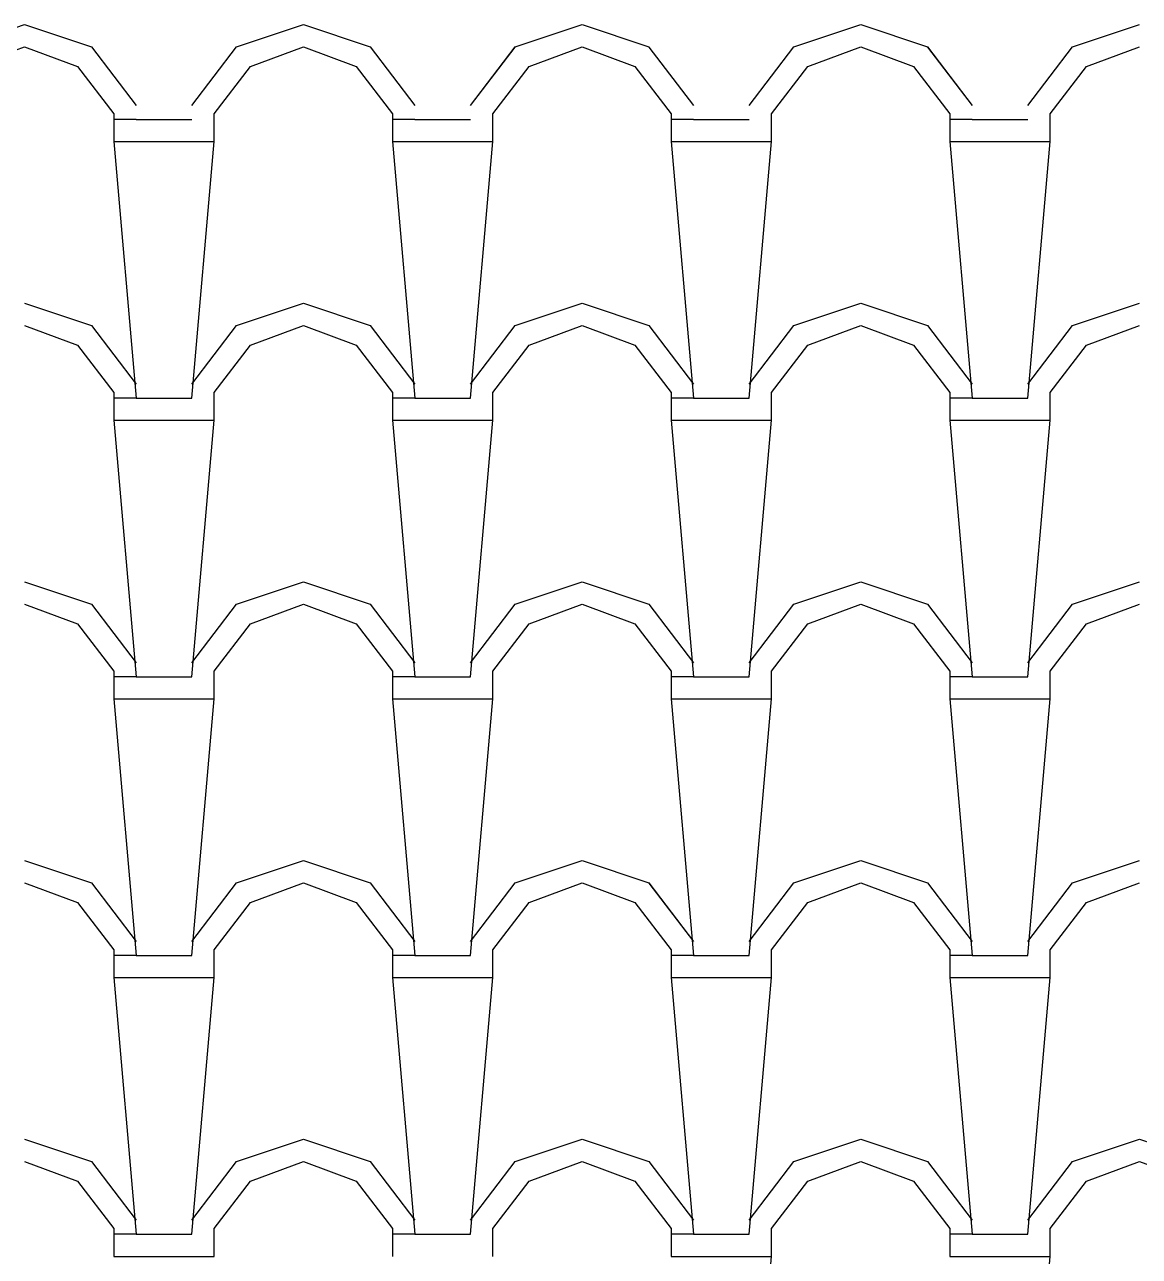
# Model space of a CAD drawing. Extents: x 143.46 to 149.12, y 337.31 to 340.42.
# Drawn here: x 146.164 to 147.164, y 339.314 to 340.419 of the extents above; entities that cross this region are included whole.
import ezdxf

# ---------------------------------------------------------------- set-up
doc = ezdxf.new("R2010")
doc.units = 0
doc.header["$LTSCALE"] = 0.03
doc.header["$MEASUREMENT"] = 0
doc.layers.add('TELHA', color=1, linetype='CONTINUOUS')

msp = doc.modelspace()

# ---------------------------------------------------------------- linework, layer by layer
at = {"layer": 'TELHA', "color": 1}
for p, q in [((146.1039, 340.3992), (146.1639, 340.4192)), ((146.1039, 340.3992), (146.1639, 340.4192)), ((146.1639, 340.4192), (146.2239, 340.3992)), ((146.3539, 340.3992), (146.4139, 340.4192)), ((146.3539, 340.3992), (146.4139, 340.4192)), ((146.4139, 340.4192), (146.4739, 340.3992)), ((146.4139, 340.4192), (146.4739, 340.3992)), ((146.6039, 340.3992), (146.6639, 340.4192)), ((146.6039, 340.3992), (146.6639, 340.4192)), ((146.6639, 340.4192), (146.7239, 340.3992)), ((146.6639, 340.4192), (146.7239, 340.3992)), ((146.6639, 340.4192), (146.7239, 340.3992)), ((146.6639, 340.4192), (146.7239, 340.3992)), ((146.8539, 340.3992), (146.9139, 340.4192)), ((146.8539, 340.3992), (146.9139, 340.4192)), ((146.9139, 340.4192), (146.9739, 340.3992)), ((146.9139, 340.4192), (146.9739, 340.3992)), ((147.1039, 340.3992), (147.1639, 340.4192)), ((147.1039, 340.3992), (147.1639, 340.4192)), ((146.1164, 340.3817), (146.1639, 340.3992)), ((146.1164, 340.3817), (146.1639, 340.3992)), ((146.1639, 340.3992), (146.2114, 340.3817)), ((146.2239, 340.3992), (146.2639, 340.3467)), ((146.2239, 340.3992), (146.2639, 340.3467)), ((146.2239, 340.3992), (146.2639, 340.3467)), ((146.3139, 340.3467), (146.3539, 340.3992)), ((146.3139, 340.3467), (146.3539, 340.3992)), ((146.3139, 340.3467), (146.3539, 340.3992)), ((146.3664, 340.3817), (146.4139, 340.3992)), ((146.3664, 340.3817), (146.4139, 340.3992)), ((146.4139, 340.3992), (146.4614, 340.3817)), ((146.4139, 340.3992), (146.4614, 340.3817)), ((146.4739, 340.3992), (146.5139, 340.3467)), ((146.4739, 340.3992), (146.5139, 340.3467)), ((146.5639, 340.3467), (146.6039, 340.3992)), ((146.5639, 340.3466), (146.6039, 340.3991)), ((146.6164, 340.3817), (146.6639, 340.3992)), ((146.6164, 340.3817), (146.6639, 340.3992)), ((146.6639, 340.3992), (146.7114, 340.3817)), ((146.6639, 340.3992), (146.7114, 340.3817)), ((146.6639, 340.3992), (146.7114, 340.3817)), ((146.6639, 340.3992), (146.7114, 340.3817)), ((146.7239, 340.3991), (146.7639, 340.3466)), ((146.7239, 340.3991), (146.7639, 340.3466)), ((146.8139, 340.3467), (146.8539, 340.3992)), ((146.8139, 340.3467), (146.8539, 340.3992)), ((146.8664, 340.3817), (146.9139, 340.3992)), ((146.8664, 340.3817), (146.9139, 340.3992)), ((146.9139, 340.3992), (146.9614, 340.3817)), ((146.9139, 340.3992), (146.9614, 340.3817)), ((146.9739, 340.3992), (147.0139, 340.3467)), ((146.9739, 340.3991), (147.0139, 340.3466)), ((147.0639, 340.3467), (147.1039, 340.3992)), ((147.0639, 340.3467), (147.1039, 340.3992)), ((147.1164, 340.3817), (147.1639, 340.3992)), ((147.1164, 340.3817), (147.1639, 340.3992)), ((146.2114, 340.3817), (146.2439, 340.3392)), ((146.2114, 340.3817), (146.2439, 340.3392)), ((146.2114, 340.3817), (146.2439, 340.3392)), ((146.3339, 340.3392), (146.3664, 340.3817)), ((146.3339, 340.3392), (146.3664, 340.3817)), ((146.3339, 340.3392), (146.3664, 340.3817)), ((146.4614, 340.3817), (146.4939, 340.3392)), ((146.4614, 340.3817), (146.4939, 340.3392)), ((146.5839, 340.3392), (146.6164, 340.3817)), ((146.5839, 340.3392), (146.6164, 340.3817)), ((146.7114, 340.3817), (146.7439, 340.3392)), ((146.7114, 340.3817), (146.7439, 340.3392)), ((146.8339, 340.3392), (146.8664, 340.3817)), ((146.8339, 340.3392), (146.8664, 340.3817)), ((146.9614, 340.3817), (146.9939, 340.3392)), ((146.9614, 340.3817), (146.9939, 340.3392)), ((147.0839, 340.3392), (147.1164, 340.3817)), ((147.0839, 340.3392), (147.1164, 340.3817)), ((146.2439, 340.3392), (146.2439, 340.3142)), ((146.2439, 340.3392), (146.2439, 340.3142)), ((146.2439, 340.3392), (146.2439, 340.3142)), ((146.3339, 340.3142), (146.3339, 340.3392)), ((146.3339, 340.3142), (146.3339, 340.3392)), ((146.3339, 340.3142), (146.3339, 340.3392)), ((146.4939, 340.3392), (146.4939, 340.3142)), ((146.4939, 340.3392), (146.4939, 340.3142)), ((146.5839, 340.3142), (146.5839, 340.3392)), ((146.5839, 340.3142), (146.5839, 340.3392)), ((146.7439, 340.3392), (146.7439, 340.3142)), ((146.7439, 340.3392), (146.7439, 340.3142)), ((146.8339, 340.3142), (146.8339, 340.3392)), ((146.8339, 340.3142), (146.8339, 340.3392)), ((146.9939, 340.3392), (146.9939, 340.3142)), ((146.9939, 340.3392), (146.9939, 340.3142)), ((147.0839, 340.3142), (147.0839, 340.3392)), ((147.0839, 340.3142), (147.0839, 340.3392)), ((146.2639, 340.3342), (146.2439, 340.3342)), ((146.2639, 340.3342), (146.2439, 340.3342)), ((146.2639, 340.3342), (146.2439, 340.3342)), ((146.2639, 340.3342), (146.3139, 340.3342)), ((146.2639, 340.3342), (146.3139, 340.3342)), ((146.2639, 340.3342), (146.3139, 340.3342)), ((146.5139, 340.3342), (146.4939, 340.3342)), ((146.5139, 340.3342), (146.4939, 340.3342)), ((146.5139, 340.3342), (146.5639, 340.3342)), ((146.5139, 340.3342), (146.5639, 340.3342)), ((146.7639, 340.3342), (146.7439, 340.3342)), ((146.7639, 340.3342), (146.7439, 340.3342)), ((146.7639, 340.3342), (146.8139, 340.3342)), ((146.7639, 340.3342), (146.8139, 340.3342)), ((147.0139, 340.3342), (146.9939, 340.3342)), ((147.0139, 340.3342), (146.9939, 340.3342)), ((147.0139, 340.3342), (147.0639, 340.3342)), ((147.0139, 340.3342), (147.0639, 340.3342)), ((146.2439, 340.3142), (146.2639, 340.3142)), ((146.2439, 340.3142), (146.2639, 340.3142)), ((146.2439, 340.3142), (146.2639, 340.0842)), ((146.2439, 340.3142), (146.2639, 340.0842)), ((146.2439, 340.3142), (146.2639, 340.3142)), ((146.2439, 340.3142), (146.2639, 340.0842)), ((146.2439, 340.3142), (146.2639, 340.0842)), ((146.2639, 340.3142), (146.3339, 340.3142)), ((146.2639, 340.3142), (146.3339, 340.3142)), ((146.2639, 340.3142), (146.3339, 340.3142)), ((146.3139, 340.0842), (146.3339, 340.3142)), ((146.3139, 340.0842), (146.3339, 340.3142)), ((146.3139, 340.0842), (146.3339, 340.3142)), ((146.3139, 340.0842), (146.3339, 340.3142)), ((146.4939, 340.3142), (146.5139, 340.3142)), ((146.4939, 340.3142), (146.5139, 340.3142)), ((146.4939, 340.3142), (146.5139, 340.0842)), ((146.4939, 340.3142), (146.5139, 340.0842)), ((146.5139, 340.3142), (146.5839, 340.3142)), ((146.5139, 340.3142), (146.5839, 340.3142)), ((146.5639, 340.0842), (146.5839, 340.3142)), ((146.5639, 340.0842), (146.5839, 340.3142)), ((146.7439, 340.3142), (146.7639, 340.3142)), ((146.7439, 340.3142), (146.7639, 340.3142)), ((146.7439, 340.3142), (146.7639, 340.0842)), ((146.7439, 340.3142), (146.7639, 340.0842)), ((146.7639, 340.3142), (146.8339, 340.3142)), ((146.7639, 340.3142), (146.8339, 340.3142)), ((146.8139, 340.0842), (146.8339, 340.3142)), ((146.8139, 340.0842), (146.8339, 340.3142)), ((146.9939, 340.3142), (147.0139, 340.3142)), ((146.9939, 340.3142), (147.0139, 340.3142)), ((146.9939, 340.3142), (147.0139, 340.0842)), ((146.9939, 340.3142), (147.0139, 340.0842)), ((147.0139, 340.3142), (147.0839, 340.3142)), ((147.0139, 340.3142), (147.0839, 340.3142)), ((147.0639, 340.0842), (147.0839, 340.3142)), ((147.0639, 340.0842), (147.0839, 340.3142)), ((146.1639, 340.1692), (146.2239, 340.1492)), ((146.3539, 340.1492), (146.4139, 340.1692)), ((146.4139, 340.1692), (146.4739, 340.1492)), ((146.6039, 340.1492), (146.6639, 340.1692)), ((146.6639, 340.1692), (146.7239, 340.1492)), ((146.6639, 340.1692), (146.7239, 340.1492)), ((146.8539, 340.1492), (146.9139, 340.1692)), ((146.9139, 340.1692), (146.9739, 340.1492)), ((147.1039, 340.1492), (147.1639, 340.1692)), ((146.1639, 340.1492), (146.2114, 340.1317)), ((146.2239, 340.1492), (146.2639, 340.0967)), ((146.2239, 340.1492), (146.2639, 340.0967)), ((146.3139, 340.0967), (146.3539, 340.1492)), ((146.3139, 340.0967), (146.3539, 340.1492)), ((146.3664, 340.1317), (146.4139, 340.1492)), ((146.4139, 340.1492), (146.4614, 340.1317)), ((146.4739, 340.1492), (146.5139, 340.0967)), ((146.5639, 340.0967), (146.6039, 340.1492)), ((146.6164, 340.1317), (146.6639, 340.1492)), ((146.6639, 340.1492), (146.7114, 340.1317)), ((146.6639, 340.1492), (146.7114, 340.1317)), ((146.7239, 340.1492), (146.7639, 340.0967)), ((146.8139, 340.0967), (146.8539, 340.1492)), ((146.8664, 340.1317), (146.9139, 340.1492)), ((146.9139, 340.1492), (146.9614, 340.1317)), ((146.9739, 340.1492), (147.0139, 340.0967)), ((147.0639, 340.0967), (147.1039, 340.1492)), ((147.1164, 340.1317), (147.1639, 340.1492)), ((146.2114, 340.1317), (146.2439, 340.0892)), ((146.2114, 340.1317), (146.2439, 340.0892)), ((146.3339, 340.0892), (146.3664, 340.1317)), ((146.3339, 340.0892), (146.3664, 340.1317)), ((146.4614, 340.1317), (146.4939, 340.0892)), ((146.5839, 340.0892), (146.6164, 340.1317)), ((146.7114, 340.1317), (146.7439, 340.0892)), ((146.8339, 340.0892), (146.8664, 340.1317)), ((146.9614, 340.1317), (146.9939, 340.0892)), ((147.0839, 340.0892), (147.1164, 340.1317)), ((146.2439, 340.0892), (146.2439, 340.0642)), ((146.2439, 340.0892), (146.2439, 340.0642)), ((146.3339, 340.0642), (146.3339, 340.0892)), ((146.3339, 340.0642), (146.3339, 340.0892)), ((146.4939, 340.0892), (146.4939, 340.0642)), ((146.5839, 340.0642), (146.5839, 340.0892)), ((146.7439, 340.0892), (146.7439, 340.0642)), ((146.8339, 340.0642), (146.8339, 340.0892)), ((146.9939, 340.0892), (146.9939, 340.0642)), ((147.0839, 340.0642), (147.0839, 340.0892)), ((146.2639, 340.0842), (146.2439, 340.0842)), ((146.2639, 340.0842), (146.2439, 340.0842)), ((146.2639, 340.0842), (146.3139, 340.0842)), ((146.2639, 340.0842), (146.3139, 340.0842)), ((146.5139, 340.0842), (146.4939, 340.0842)), ((146.5139, 340.0842), (146.5639, 340.0842)), ((146.7639, 340.0842), (146.7439, 340.0842)), ((146.7639, 340.0842), (146.8139, 340.0842)), ((147.0139, 340.0842), (146.9939, 340.0842)), ((147.0139, 340.0842), (147.0639, 340.0842)), ((146.2439, 340.0642), (146.2639, 340.0642)), ((146.2439, 340.0642), (146.2639, 339.8342)), ((146.2439, 340.0642), (146.2639, 340.0642)), ((146.2439, 340.0642), (146.2639, 339.8342)), ((146.2639, 340.0642), (146.3339, 340.0642)), ((146.2639, 340.0642), (146.3339, 340.0642)), ((146.3139, 339.8342), (146.3339, 340.0642)), ((146.3139, 339.8342), (146.3339, 340.0642)), ((146.4939, 340.0642), (146.5139, 340.0642)), ((146.4939, 340.0642), (146.5139, 339.8342)), ((146.5139, 340.0642), (146.5839, 340.0642)), ((146.5639, 339.8342), (146.5839, 340.0642)), ((146.7439, 340.0642), (146.7639, 340.0642)), ((146.7439, 340.0642), (146.7639, 339.8342)), ((146.7639, 340.0642), (146.8339, 340.0642)), ((146.8139, 339.8342), (146.8339, 340.0642)), ((146.9939, 340.0642), (147.0139, 340.0642)), ((146.9939, 340.0642), (147.0139, 339.8342)), ((147.0139, 340.0642), (147.0839, 340.0642)), ((147.0639, 339.8342), (147.0839, 340.0642)), ((146.1639, 339.9192), (146.2239, 339.8992)), ((146.3539, 339.8992), (146.4139, 339.9192)), ((146.4139, 339.9192), (146.4739, 339.8992)), ((146.6039, 339.8992), (146.6639, 339.9192)), ((146.6639, 339.9192), (146.7239, 339.8992)), ((146.6639, 339.9192), (146.7239, 339.8992)), ((146.8539, 339.8992), (146.9139, 339.9192)), ((146.9139, 339.9192), (146.9739, 339.8992)), ((147.1039, 339.8992), (147.1639, 339.9192)), ((146.1639, 339.8992), (146.2114, 339.8817)), ((146.2239, 339.8992), (146.2639, 339.8467)), ((146.2239, 339.8992), (146.2639, 339.8467)), ((146.3139, 339.8467), (146.3539, 339.8992)), ((146.3139, 339.8467), (146.3539, 339.8992)), ((146.3664, 339.8817), (146.4139, 339.8992)), ((146.4139, 339.8992), (146.4614, 339.8817)), ((146.4739, 339.8992), (146.5139, 339.8467)), ((146.5639, 339.8467), (146.6039, 339.8992)), ((146.6164, 339.8817), (146.6639, 339.8992)), ((146.6639, 339.8992), (146.7114, 339.8817)), ((146.6639, 339.8992), (146.7114, 339.8817)), ((146.7239, 339.8992), (146.7639, 339.8467)), ((146.8139, 339.8467), (146.8539, 339.8992)), ((146.8664, 339.8817), (146.9139, 339.8992)), ((146.9139, 339.8992), (146.9614, 339.8817)), ((146.9739, 339.8992), (147.0139, 339.8467)), ((147.0639, 339.8467), (147.1039, 339.8992)), ((147.1164, 339.8817), (147.1639, 339.8992)), ((146.2114, 339.8817), (146.2439, 339.8392)), ((146.2114, 339.8817), (146.2439, 339.8392)), ((146.3339, 339.8392), (146.3664, 339.8817)), ((146.3339, 339.8392), (146.3664, 339.8817)), ((146.4614, 339.8817), (146.4939, 339.8392)), ((146.5839, 339.8392), (146.6164, 339.8817)), ((146.7114, 339.8817), (146.7439, 339.8392)), ((146.8339, 339.8392), (146.8664, 339.8817)), ((146.9614, 339.8817), (146.9939, 339.8392)), ((147.0839, 339.8392), (147.1164, 339.8817)), ((146.2439, 339.8392), (146.2439, 339.8142)), ((146.2439, 339.8392), (146.2439, 339.8142)), ((146.2639, 339.8342), (146.2439, 339.8342)), ((146.2639, 339.8342), (146.2439, 339.8342)), ((146.2639, 339.8342), (146.3139, 339.8342)), ((146.2639, 339.8342), (146.3139, 339.8342)), ((146.3339, 339.8142), (146.3339, 339.8392)), ((146.3339, 339.8142), (146.3339, 339.8392)), ((146.4939, 339.8392), (146.4939, 339.8142)), ((146.5139, 339.8342), (146.4939, 339.8342)), ((146.5139, 339.8342), (146.5639, 339.8342)), ((146.5839, 339.8142), (146.5839, 339.8392)), ((146.7439, 339.8392), (146.7439, 339.8142)), ((146.7639, 339.8342), (146.7439, 339.8342)), ((146.7639, 339.8342), (146.8139, 339.8342)), ((146.8339, 339.8142), (146.8339, 339.8392)), ((146.9939, 339.8392), (146.9939, 339.8142)), ((147.0139, 339.8342), (146.9939, 339.8342)), ((147.0139, 339.8342), (147.0639, 339.8342)), ((147.0839, 339.8142), (147.0839, 339.8392)), ((146.2439, 339.8142), (146.2639, 339.5842)), ((146.2439, 339.8142), (146.2639, 339.5842)), ((146.2439, 339.8142), (146.2639, 339.8142)), ((146.2439, 339.8142), (146.2639, 339.8142)), ((146.2639, 339.8142), (146.3339, 339.8142)), ((146.2639, 339.8142), (146.3339, 339.8142)), ((146.3139, 339.5842), (146.3339, 339.8142)), ((146.3139, 339.5842), (146.3339, 339.8142)), ((146.4939, 339.8142), (146.5139, 339.5842)), ((146.4939, 339.8142), (146.5139, 339.8142)), ((146.5139, 339.8142), (146.5839, 339.8142)), ((146.5639, 339.5842), (146.5839, 339.8142)), ((146.7439, 339.8142), (146.7639, 339.5842)), ((146.7439, 339.8142), (146.7639, 339.8142)), ((146.7639, 339.8142), (146.8339, 339.8142)), ((146.8139, 339.5842), (146.8339, 339.8142)), ((146.9939, 339.8142), (147.0139, 339.5842)), ((146.9939, 339.8142), (147.0139, 339.8142)), ((147.0139, 339.8142), (147.0839, 339.8142)), ((147.0639, 339.5842), (147.0839, 339.8142)), ((146.1639, 339.6692), (146.2239, 339.6492)), ((146.1639, 339.6692), (146.2239, 339.6492)), ((146.3539, 339.6492), (146.4139, 339.6692)), ((146.3539, 339.6492), (146.4139, 339.6692)), ((146.3539, 339.6492), (146.4139, 339.6692)), ((146.4139, 339.6692), (146.4739, 339.6492)), ((146.4139, 339.6692), (146.4739, 339.6492)), ((146.4139, 339.6692), (146.4739, 339.6492)), ((146.6039, 339.6492), (146.6639, 339.6692)), ((146.6039, 339.6492), (146.6639, 339.6692)), ((146.6039, 339.6492), (146.6639, 339.6692)), ((146.6639, 339.6692), (146.7239, 339.6492)), ((146.6639, 339.6692), (146.7239, 339.6492)), ((146.6639, 339.6692), (146.7239, 339.6492)), ((146.6639, 339.6692), (146.7239, 339.6492)), ((146.6639, 339.6692), (146.7239, 339.6492)), ((146.6639, 339.6692), (146.7239, 339.6492)), ((146.8539, 339.6492), (146.9139, 339.6692)), ((146.8539, 339.6492), (146.9139, 339.6692)), ((146.8539, 339.6492), (146.9139, 339.6692)), ((146.9139, 339.6692), (146.9739, 339.6492)), ((146.9139, 339.6692), (146.9739, 339.6492)), ((146.9139, 339.6692), (146.9739, 339.6492)), ((147.1039, 339.6492), (147.1639, 339.6692)), ((147.1039, 339.6492), (147.1639, 339.6692)), ((147.1039, 339.6492), (147.1639, 339.6692)), ((146.1639, 339.6492), (146.2114, 339.6317)), ((146.1639, 339.6492), (146.2114, 339.6317)), ((146.2239, 339.6492), (146.2639, 339.5967)), ((146.2239, 339.6492), (146.2639, 339.5967)), ((146.2239, 339.6492), (146.2639, 339.5967)), ((146.2239, 339.6492), (146.2639, 339.5967)), ((146.2239, 339.6492), (146.2639, 339.5967)), ((146.3139, 339.5967), (146.3539, 339.6492)), ((146.3139, 339.5967), (146.3539, 339.6492)), ((146.3139, 339.5967), (146.3539, 339.6492)), ((146.3139, 339.5967), (146.3539, 339.6492)), ((146.3139, 339.5967), (146.3539, 339.6492)), ((146.3664, 339.6317), (146.4139, 339.6492)), ((146.3664, 339.6317), (146.4139, 339.6492)), ((146.3664, 339.6317), (146.4139, 339.6492)), ((146.4139, 339.6492), (146.4614, 339.6317)), ((146.4139, 339.6492), (146.4614, 339.6317)), ((146.4139, 339.6492), (146.4614, 339.6317)), ((146.4739, 339.6492), (146.5139, 339.5967)), ((146.4739, 339.6492), (146.5139, 339.5967)), ((146.4739, 339.6492), (146.5139, 339.5967)), ((146.5639, 339.5967), (146.6039, 339.6492)), ((146.5639, 339.5967), (146.6039, 339.6492)), ((146.5639, 339.5967), (146.6039, 339.6492)), ((146.6164, 339.6317), (146.6639, 339.6492)), ((146.6164, 339.6317), (146.6639, 339.6492)), ((146.6164, 339.6317), (146.6639, 339.6492)), ((146.6639, 339.6492), (146.7114, 339.6317)), ((146.6639, 339.6492), (146.7114, 339.6317)), ((146.6639, 339.6492), (146.7114, 339.6317)), ((146.6639, 339.6492), (146.7114, 339.6317)), ((146.6639, 339.6492), (146.7114, 339.6317)), ((146.6639, 339.6492), (146.7114, 339.6317)), ((146.7239, 339.6492), (146.7639, 339.5967)), ((146.7239, 339.6492), (146.7639, 339.5967)), ((146.7239, 339.6491), (146.7639, 339.5966)), ((146.8139, 339.5967), (146.8539, 339.6492)), ((146.8139, 339.5967), (146.8539, 339.6492)), ((146.8139, 339.5967), (146.8539, 339.6492)), ((146.8664, 339.6317), (146.9139, 339.6492)), ((146.8664, 339.6317), (146.9139, 339.6492)), ((146.8664, 339.6317), (146.9139, 339.6492)), ((146.9139, 339.6492), (146.9614, 339.6317)), ((146.9139, 339.6492), (146.9614, 339.6317)), ((146.9139, 339.6492), (146.9614, 339.6317)), ((146.9739, 339.6492), (147.0139, 339.5967)), ((146.9739, 339.6492), (147.0139, 339.5967)), ((146.9739, 339.6492), (147.0139, 339.5967)), ((147.0639, 339.5967), (147.1039, 339.6492)), ((147.0639, 339.5967), (147.1039, 339.6492)), ((147.0639, 339.5967), (147.1039, 339.6492)), ((147.1164, 339.6317), (147.1639, 339.6492)), ((147.1164, 339.6317), (147.1639, 339.6492)), ((147.1164, 339.6317), (147.1639, 339.6492)), ((146.2114, 339.6317), (146.2439, 339.5892)), ((146.2114, 339.6317), (146.2439, 339.5892)), ((146.2114, 339.6317), (146.2439, 339.5892)), ((146.2114, 339.6317), (146.2439, 339.5892)), ((146.2114, 339.6317), (146.2439, 339.5892)), ((146.3339, 339.5892), (146.3664, 339.6317)), ((146.3339, 339.5892), (146.3664, 339.6317)), ((146.3339, 339.5892), (146.3664, 339.6317)), ((146.3339, 339.5892), (146.3664, 339.6317)), ((146.3339, 339.5892), (146.3664, 339.6317)), ((146.4614, 339.6317), (146.4939, 339.5892)), ((146.4614, 339.6317), (146.4939, 339.5892)), ((146.4614, 339.6317), (146.4939, 339.5892)), ((146.5839, 339.5892), (146.6164, 339.6317)), ((146.5839, 339.5892), (146.6164, 339.6317)), ((146.5839, 339.5892), (146.6164, 339.6317)), ((146.7114, 339.6317), (146.7439, 339.5892)), ((146.7114, 339.6317), (146.7439, 339.5892)), ((146.7114, 339.6317), (146.7439, 339.5892)), ((146.8339, 339.5892), (146.8664, 339.6317)), ((146.8339, 339.5892), (146.8664, 339.6317)), ((146.8339, 339.5892), (146.8664, 339.6317)), ((146.9614, 339.6317), (146.9939, 339.5892)), ((146.9614, 339.6317), (146.9939, 339.5892)), ((146.9614, 339.6317), (146.9939, 339.5892)), ((147.0839, 339.5892), (147.1164, 339.6317)), ((147.0839, 339.5892), (147.1164, 339.6317)), ((147.0839, 339.5892), (147.1164, 339.6317)), ((146.2439, 339.5892), (146.2439, 339.5642)), ((146.2439, 339.5892), (146.2439, 339.5642)), ((146.2439, 339.5892), (146.2439, 339.5642)), ((146.2439, 339.5892), (146.2439, 339.5642)), ((146.2439, 339.5892), (146.2439, 339.5642)), ((146.3339, 339.5642), (146.3339, 339.5892)), ((146.3339, 339.5642), (146.3339, 339.5892)), ((146.3339, 339.5642), (146.3339, 339.5892)), ((146.3339, 339.5642), (146.3339, 339.5892)), ((146.3339, 339.5642), (146.3339, 339.5892)), ((146.4939, 339.5892), (146.4939, 339.5642)), ((146.4939, 339.5892), (146.4939, 339.5642)), ((146.4939, 339.5892), (146.4939, 339.5642)), ((146.5839, 339.5642), (146.5839, 339.5892)), ((146.5839, 339.5642), (146.5839, 339.5892)), ((146.5839, 339.5642), (146.5839, 339.5892)), ((146.7439, 339.5892), (146.7439, 339.5642)), ((146.7439, 339.5892), (146.7439, 339.5642)), ((146.7439, 339.5892), (146.7439, 339.5642)), ((146.8339, 339.5642), (146.8339, 339.5892)), ((146.8339, 339.5642), (146.8339, 339.5892)), ((146.8339, 339.5642), (146.8339, 339.5892)), ((146.9939, 339.5892), (146.9939, 339.5642)), ((146.9939, 339.5892), (146.9939, 339.5642)), ((146.9939, 339.5892), (146.9939, 339.5642)), ((147.0839, 339.5642), (147.0839, 339.5892)), ((147.0839, 339.5642), (147.0839, 339.5892)), ((147.0839, 339.5642), (147.0839, 339.5892)), ((146.2639, 339.5842), (146.2439, 339.5842)), ((146.2639, 339.5842), (146.2439, 339.5842)), ((146.2639, 339.5842), (146.2439, 339.5842)), ((146.2639, 339.5842), (146.2439, 339.5842)), ((146.2639, 339.5842), (146.2439, 339.5842)), ((146.2639, 339.5842), (146.3139, 339.5842)), ((146.2639, 339.5842), (146.3139, 339.5842)), ((146.2639, 339.5842), (146.3139, 339.5842)), ((146.2639, 339.5842), (146.3139, 339.5842)), ((146.2639, 339.5842), (146.3139, 339.5842)), ((146.5139, 339.5842), (146.4939, 339.5842)), ((146.5139, 339.5842), (146.4939, 339.5842)), ((146.5139, 339.5842), (146.4939, 339.5842)), ((146.5139, 339.5842), (146.5639, 339.5842)), ((146.5139, 339.5842), (146.5639, 339.5842)), ((146.5139, 339.5842), (146.5639, 339.5842)), ((146.7639, 339.5842), (146.7439, 339.5842)), ((146.7639, 339.5842), (146.7439, 339.5842)), ((146.7639, 339.5842), (146.7439, 339.5842)), ((146.7639, 339.5842), (146.8139, 339.5842)), ((146.7639, 339.5842), (146.8139, 339.5842)), ((146.7639, 339.5842), (146.8139, 339.5842)), ((147.0139, 339.5842), (146.9939, 339.5842)), ((147.0139, 339.5842), (146.9939, 339.5842)), ((147.0139, 339.5842), (146.9939, 339.5842)), ((147.0139, 339.5842), (147.0639, 339.5842)), ((147.0139, 339.5842), (147.0639, 339.5842)), ((147.0139, 339.5842), (147.0639, 339.5842)), ((146.2439, 339.5642), (146.2639, 339.5642)), ((146.2439, 339.5642), (146.2639, 339.3342)), ((146.2439, 339.5642), (146.2639, 339.3342)), ((146.2439, 339.5642), (146.2639, 339.5642)), ((146.2439, 339.5642), (146.2639, 339.5642)), ((146.2439, 339.5642), (146.2639, 339.5642)), ((146.2439, 339.5642), (146.2639, 339.3342)), ((146.2439, 339.5642), (146.2639, 339.3342)), ((146.2439, 339.5642), (146.2639, 339.5642)), ((146.2639, 339.5642), (146.3339, 339.5642)), ((146.2639, 339.5642), (146.3339, 339.5642)), ((146.2639, 339.5642), (146.3339, 339.5642)), ((146.2639, 339.5642), (146.3339, 339.5642)), ((146.2639, 339.5642), (146.3339, 339.5642)), ((146.3139, 339.3342), (146.3339, 339.5642)), ((146.3139, 339.3342), (146.3339, 339.5642)), ((146.3139, 339.3342), (146.3339, 339.5642)), ((146.3139, 339.3342), (146.3339, 339.5642)), ((146.4939, 339.5642), (146.5139, 339.5642)), ((146.4939, 339.5642), (146.5139, 339.3342)), ((146.4939, 339.5642), (146.5139, 339.3342)), ((146.4939, 339.5642), (146.5139, 339.5642)), ((146.4939, 339.5642), (146.5139, 339.5642)), ((146.5139, 339.5642), (146.5839, 339.5642)), ((146.5139, 339.5642), (146.5839, 339.5642)), ((146.5139, 339.5642), (146.5839, 339.5642)), ((146.5639, 339.3342), (146.5839, 339.5642)), ((146.5639, 339.3342), (146.5839, 339.5642)), ((146.7439, 339.5642), (146.7639, 339.5642)), ((146.7439, 339.5642), (146.7639, 339.3342)), ((146.7439, 339.5642), (146.7639, 339.3342)), ((146.7439, 339.5642), (146.7639, 339.5642)), ((146.7439, 339.5642), (146.7639, 339.5642)), ((146.7639, 339.5642), (146.8339, 339.5642)), ((146.7639, 339.5642), (146.8339, 339.5642)), ((146.7639, 339.5642), (146.8339, 339.5642)), ((146.8139, 339.3342), (146.8339, 339.5642)), ((146.8139, 339.3342), (146.8339, 339.5642)), ((146.9939, 339.5642), (147.0139, 339.5642)), ((146.9939, 339.5642), (147.0139, 339.3342)), ((146.9939, 339.5642), (147.0139, 339.3342)), ((146.9939, 339.5642), (147.0139, 339.5642)), ((146.9939, 339.5642), (147.0139, 339.5642)), ((147.0139, 339.5642), (147.0839, 339.5642)), ((147.0139, 339.5642), (147.0839, 339.5642)), ((147.0139, 339.5642), (147.0839, 339.5642)), ((147.0639, 339.3342), (147.0839, 339.5642)), ((147.0639, 339.3342), (147.0839, 339.5642)), ((146.1639, 339.4192), (146.2239, 339.3992)), ((146.3539, 339.3992), (146.4139, 339.4192)), ((146.4139, 339.4192), (146.4739, 339.3992)), ((146.6039, 339.3992), (146.6639, 339.4192)), ((146.6639, 339.4192), (146.7239, 339.3992)), ((146.6639, 339.4192), (146.7239, 339.3992)), ((146.8539, 339.3992), (146.9139, 339.4192)), ((146.9139, 339.4192), (146.9739, 339.3992)), ((147.1039, 339.3992), (147.1639, 339.4192)), ((147.1639, 339.4192), (147.2239, 339.3992)), ((146.1639, 339.3992), (146.2114, 339.3817)), ((146.2239, 339.3992), (146.2639, 339.3467)), ((146.2239, 339.3992), (146.2639, 339.3467)), ((146.3139, 339.3467), (146.3539, 339.3992)), ((146.3139, 339.3467), (146.3539, 339.3992)), ((146.3664, 339.3817), (146.4139, 339.3992)), ((146.4139, 339.3992), (146.4614, 339.3817)), ((146.4739, 339.3992), (146.5139, 339.3467)), ((146.5639, 339.3467), (146.6039, 339.3992)), ((146.6164, 339.3817), (146.6639, 339.3992)), ((146.6639, 339.3992), (146.7114, 339.3817)), ((146.6639, 339.3992), (146.7114, 339.3817)), ((146.7239, 339.3992), (146.7639, 339.3467)), ((146.8139, 339.3467), (146.8539, 339.3992)), ((146.8664, 339.3817), (146.9139, 339.3992)), ((146.9139, 339.3992), (146.9614, 339.3817)), ((146.9739, 339.3992), (147.0139, 339.3467)), ((147.0639, 339.3467), (147.1039, 339.3992)), ((147.1164, 339.3817), (147.1639, 339.3992)), ((147.1639, 339.3992), (147.2114, 339.3817)), ((146.2114, 339.3817), (146.2439, 339.3392)), ((146.2114, 339.3817), (146.2439, 339.3392)), ((146.3339, 339.3392), (146.3664, 339.3817)), ((146.3339, 339.3392), (146.3664, 339.3817)), ((146.4614, 339.3817), (146.4939, 339.3392)), ((146.5839, 339.3392), (146.6164, 339.3817)), ((146.7114, 339.3817), (146.7439, 339.3392)), ((146.8339, 339.3392), (146.8664, 339.3817)), ((146.9614, 339.3817), (146.9939, 339.3392)), ((147.0839, 339.3392), (147.1164, 339.3817)), ((146.2439, 339.3392), (146.2439, 339.3142)), ((146.2439, 339.3392), (146.2439, 339.3142)), ((146.2639, 339.3342), (146.2439, 339.3342)), ((146.2639, 339.3342), (146.2439, 339.3342)), ((146.2639, 339.3342), (146.3139, 339.3342)), ((146.2639, 339.3342), (146.3139, 339.3342)), ((146.3339, 339.3142), (146.3339, 339.3392)), ((146.3339, 339.3142), (146.3339, 339.3392)), ((146.4939, 339.3392), (146.4939, 339.3142)), ((146.5139, 339.3342), (146.4939, 339.3342)), ((146.5139, 339.3342), (146.5639, 339.3342)), ((146.5839, 339.3142), (146.5839, 339.3392)), ((146.7439, 339.3392), (146.7439, 339.3142)), ((146.7639, 339.3342), (146.7439, 339.3342)), ((146.7639, 339.3342), (146.8139, 339.3342)), ((146.8339, 339.3142), (146.8339, 339.3392)), ((146.9939, 339.3392), (146.9939, 339.3142)), ((147.0139, 339.3342), (146.9939, 339.3342)), ((147.0139, 339.3342), (147.0639, 339.3342)), ((147.0839, 339.3142), (147.0839, 339.3392)), ((146.2439, 339.3142), (146.2639, 339.3142)), ((146.2639, 339.3142), (146.3339, 339.3142)), ((146.7439, 339.3142), (146.7639, 339.3142)), ((146.7639, 339.3142), (146.8339, 339.3142)), ((146.8139, 339.0842), (146.8339, 339.3142)), ((146.9939, 339.3142), (147.0139, 339.3142)), ((147.0139, 339.3142), (147.0839, 339.3142)), ((147.0639, 339.0842), (147.0839, 339.3142))]:
    msp.add_line(p, q, dxfattribs=at)

doc.saveas('drawing.dxf')
